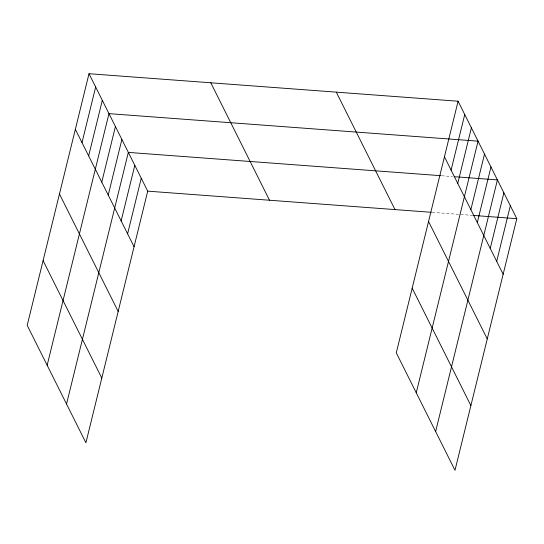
<?xml version="1.0" encoding="UTF-8"?>
<svg xmlns="http://www.w3.org/2000/svg" width="544" height="544" viewBox="0 0 544 544"><rect width="100%" height="100%" fill="white"/><g stroke="black" fill="none" stroke-linecap="round" stroke-linejoin="round"><path stroke-width="0.41" stroke-dasharray="2.72 2.04" d="M441.599 175.746L452.594 176.569M432.215 212.364L472.818 215.39"/><path stroke-width="0.82" d="M89.005 73.712L27.2 325.332L85.911 442.782L147.716 191.155L89.005 73.712L458.089 101.218L516.8 218.668L454.995 470.288L396.284 352.845L458.089 101.218M82.008 142.603L95.656 87.02M88.658 155.917L102.313 100.334M47.158 365.262L108.963 113.642L478.054 141.154L416.248 392.775M101.769 182.145L115.423 126.562M108.229 195.065L121.883 139.482M66.538 404.022L128.336 152.402L440.756 175.685M121.142 220.905L134.796 165.322M127.602 233.825L141.256 178.242M451.092 170.116L464.746 114.532M457.749 183.423L471.396 127.84M470.859 209.658L484.514 154.074M477.312 222.571L490.967 166.988M435.622 431.535L497.427 179.908L454.288 176.691M490.232 248.411L503.887 192.828M496.692 261.331L510.34 205.748M147.716 191.155L431.372 212.303M473.661 215.451L516.8 218.668M444.441 156.801L503.146 274.251M428.55 221.496L487.254 338.946M336.294 92.14L394.998 209.59M412.175 288.15L470.886 405.6M210.8 82.79L269.511 200.233M75.351 129.295L134.062 246.738M59.459 193.984L118.17 311.433M43.092 260.637L101.796 378.087"/></g></svg>
